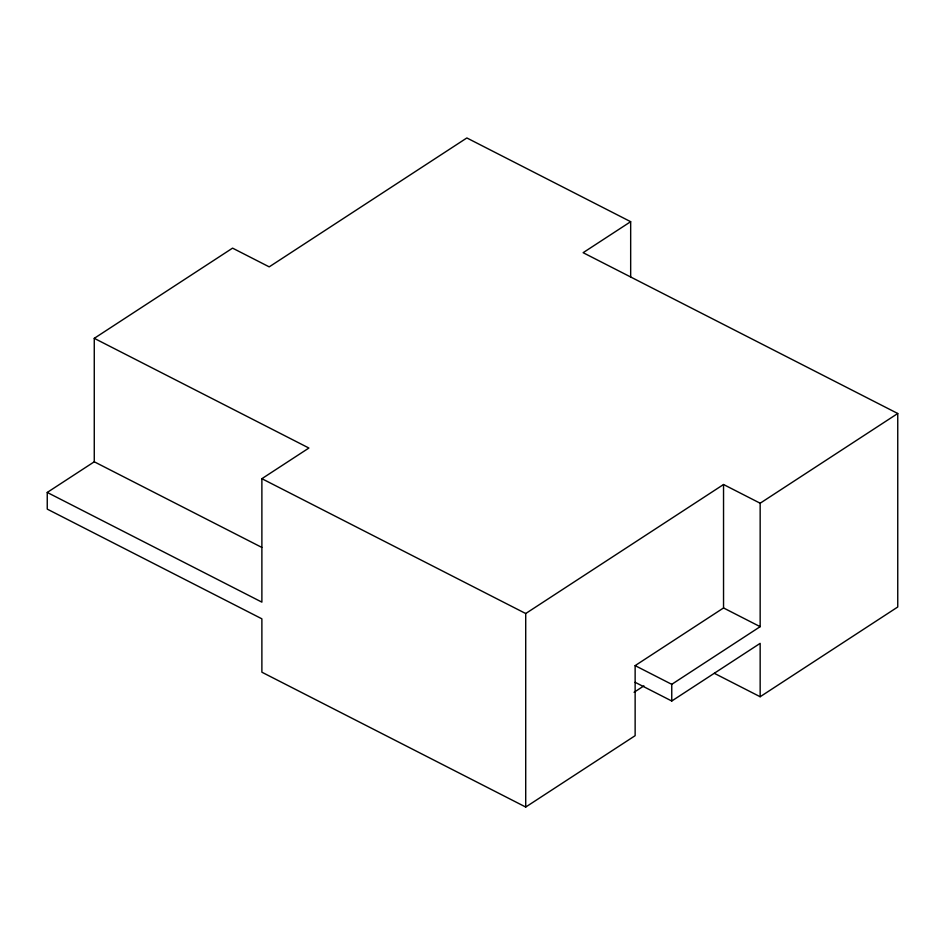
<?xml version="1.0" encoding="UTF-8"?>
<svg xmlns="http://www.w3.org/2000/svg" width="945" height="945" viewBox="0 0 945 945"><rect width="100%" height="100%" fill="white"/><g stroke="black" fill="none" stroke-linecap="round" stroke-linejoin="round"><path stroke-width="1.42" d="M630.669 221.685L583.124 252.693L897.75 413.497L760.158 503.224L723.539 484.513L723.539 607.954L635.134 665.623L635.134 735.682L525.715 807.042L261.883 672.202L261.883 618.821L47.25 509.119L47.25 492.439L94.264 461.786L94.264 338.334L232.564 248.133L269.207 266.868L466.854 137.958L630.669 221.685L630.669 277.393M47.25 492.439L261.883 602.142L261.883 478.69L308.897 448.036L94.264 338.334M525.715 807.042L525.715 613.529L723.539 484.513M634.06 692.283L643.888 685.881M635.134 682.302L671.753 701.013L671.753 684.334L760.158 626.677L760.158 503.224M671.753 701.013L760.158 643.356L760.158 696.737L714.396 673.348M760.158 696.737L897.75 606.997L897.75 413.497M723.539 607.954L760.158 626.677M635.134 665.623L671.753 684.334M261.883 478.69L525.715 613.529M94.264 461.786L261.777 547.391"/></g></svg>
